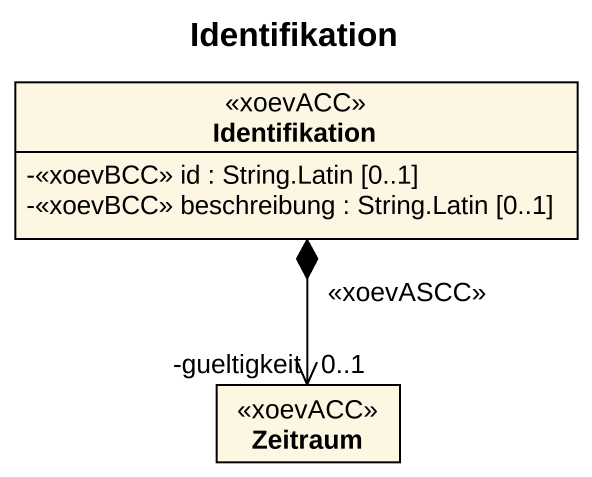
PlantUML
@startuml
title Identifikation
hide circle
hide empty members
skinparam classAttributeIconSize 0
class Identifikation <<xoevACC>> {
  -<<xoevBCC>> id : String.Latin [0..1]
  -<<xoevBCC>> beschreibung : String.Latin [0..1]
}
class Zeitraum <<xoevACC>>
Identifikation *--> "-gueltigkeit\n0..1" Zeitraum : <<xoevASCC>>
@enduml
